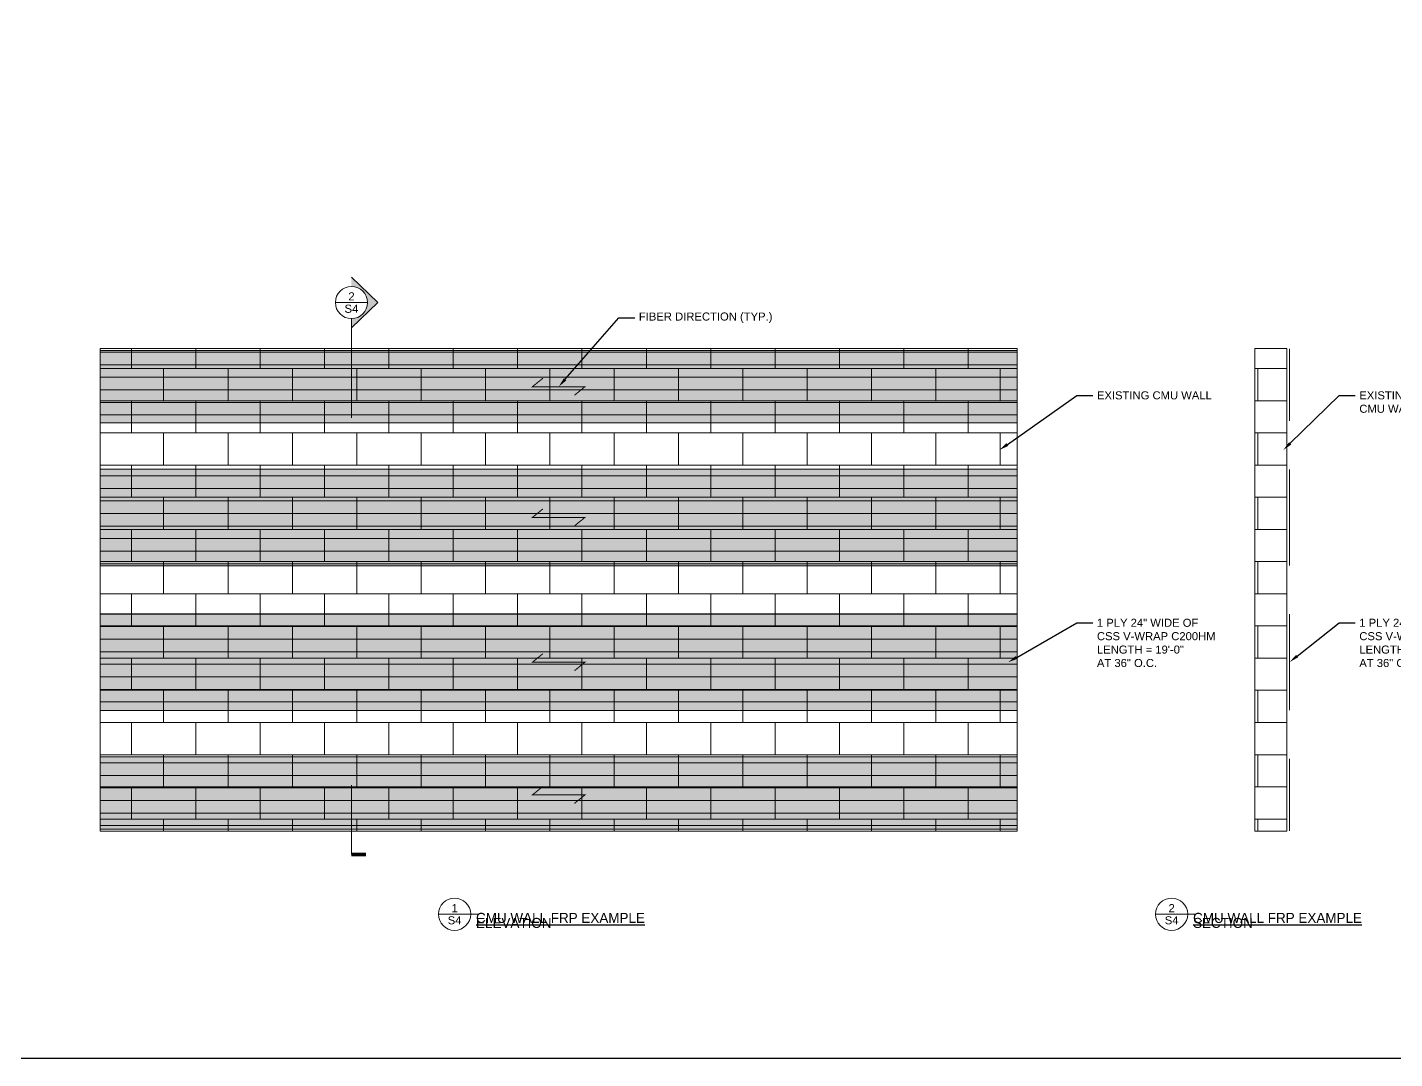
# Model space of a CAD drawing. Header units: inches. Extents: x 1159 to 5415, y 158 to 1829.
# Drawn here: x 1996.4 to 2336.3, y 1124.5 to 1381 of the extents above; entities that cross this region are included whole.
import ezdxf
from ezdxf import colors
from ezdxf.entities.mleader import LeaderData, LeaderLine
from ezdxf.enums import TextEntityAlignment as Align
from ezdxf.math import Vec2, Vec3

# ---------------------------------------------------------------- set-up
doc = ezdxf.new("R2018")
doc.units = ezdxf.units.IN
doc.header["$MEASUREMENT"] = 0
doc.linetypes.add('CENTER2', pattern=[1.125, 0.75, -0.125, 0.125, -0.125])
for name, color, linetype, lineweight in [('STN-ANNO-TEXT', 3, 'Continuous', 20), ('STN-ANNO-TITL-TEXT', 7, 'Continuous', 25), ('STN-EXST-THK', 115, 'Continuous', 9), ('STN-FRP', 5, 'Continuous', 20), ('STN-GRAY-Sc-25', 254, 'Continuous', 20), ('STN-GRAY-Sc-50', 253, 'Continuous', 20), ('STN-GRID-ID', 6, 'Continuous', 20), ('STN-GRID-LINE', 10, 'CENTER2', 13), ('STN-HATCH', 253, 'Continuous', 9)]:
    doc.layers.add(name, color=color, linetype=linetype, lineweight=lineweight)
doc.layers.add('STN-VPORT', color=30, linetype='Continuous', plot=False)
doc.styles.add('32', font='swiss.ttf', dxfattribs={"height": 2})
doc.styles.add('DIMENSIONS', font='swiss.ttf')
doc.styles.get("Standard").update_dxf_attribs({"font": 'swiss.ttf'})
pattern_1 = [(180, (1607.7257, 1303.8516), (-2e-16, -3.125), [])]

# ---------------------------------------------------------------- blocks, each defined once
blk = doc.blocks.new('*U48')
at = {"layer": 'STN-GRID-ID'}
for p, q in [((-0.375, 0), (0, 0)), ((0, 0), (0.1, 0))]:
    blk.add_line(p, q, dxfattribs=at)
blk.add_circle((-0.188, 0), 0.188, dxfattribs=at)
at = {"layer": 'STN-ANNO-TEXT', "style": 'DIMENSIONS'}
for tag, p in [('1', (-0.188, 0.071)), ('S1', (-0.188, -0.071))]:
    blk.add_attdef(tag, text='', height=0.0938, dxfattribs=at).set_placement(p, align=Align.MIDDLE_CENTER)
at = {"layer": 'STN-ANNO-TEXT', "lineweight": 30, "flags": 104}
blk.add_attdef('SCALE', text='', height=0.0938, dxfattribs=at).set_placement((0.062, -0.043), align=Align.TOP_LEFT)
at = {"layer": 'STN-ANNO-TITL-TEXT', "lineweight": 30, "flags": 104}
blk.add_attdef('DETAIL TITLE', text='', height=0.125, dxfattribs=at).set_placement((0.062, 0.016), align=Align.BOTTOM_LEFT)

msp = doc.modelspace()

# ---------------------------------------------------------------- hatches: boundary and pattern name
at = {"layer": 'STN-FRP'}
h = msp.add_hatch(dxfattribs=at)
h.set_pattern_fill('ANSI31', color=256, scale=25, angle=135)
h.set_pattern_definition([(180, (1607.7257, 1303.3516), (-2e-16, -3.125), [])])
h.paths.add_polyline_path([(2242.491, 1282.62), (2242.491, 1300.62), (2014.491, 1300.62), (2014.491, 1282.62)])
h = msp.add_hatch(dxfattribs=at)
h.set_pattern_fill('ANSI31', color=256, scale=25, angle=135)
h.set_pattern_definition(pattern_1)
h.paths.add_polyline_path([(2014.491, 1271.12), (2014.491, 1247.12), (2242.491, 1247.12), (2242.491, 1271.12)])
h = msp.add_hatch(dxfattribs=at)
h.set_pattern_fill('ANSI31', color=256, scale=25, angle=135)
h.set_pattern_definition(pattern_1)
h.paths.add_polyline_path([(2014.491, 1235.12), (2014.491, 1211.12), (2242.491, 1211.12), (2242.491, 1235.12)])
h = msp.add_hatch(dxfattribs=at)
h.set_pattern_fill('ANSI31', color=256, scale=25, angle=135)
h.set_pattern_definition([(180, (1607.7257, 1304.3516), (-2e-16, -3.125), [])])
h.paths.add_polyline_path([(2014.491, 1199.62), (2014.491, 1181.62), (2242.491, 1181.62), (2242.491, 1199.62)])
at = {"layer": 'STN-GRAY-Sc-25'}
h = msp.add_hatch(color=256, dxfattribs=at)
h.dxf.hatch_style = 1
h.paths.add_polyline_path([(2014.491, 1300.62), (2014.491, 1282.62), (2242.491, 1282.62), (2242.491, 1300.62)])
h = msp.add_hatch(color=256, dxfattribs=at)
h.dxf.hatch_style = 1
h.paths.add_polyline_path([(2242.491, 1247.12), (2242.491, 1271.12), (2014.491, 1271.12), (2014.491, 1247.12)])
h = msp.add_hatch(color=256, dxfattribs=at)
h.dxf.hatch_style = 1
h.paths.add_polyline_path([(2014.491, 1235.12), (2014.491, 1211.12), (2242.491, 1211.12), (2242.491, 1235.12)])
h = msp.add_hatch(color=256, dxfattribs=at)
h.dxf.hatch_style = 1
h.paths.add_polyline_path([(2014.491, 1199.62), (2014.491, 1181.62), (2242.491, 1181.62), (2242.491, 1199.62)])
at = {"layer": 'STN-GRAY-Sc-50'}
h = msp.add_hatch(dxfattribs=at)
h.set_pattern_fill('AR-B816', color=256)
h.set_pattern_definition([(0, (2206.279, 1240.123), (0, 8), []), (90, (2206.279, 1240.123), (-8, 8), [8, -8])])
h.paths.add_polyline_path([(2014.491, 1301.12), (2014.491, 1181.12), (2242.491, 1181.12), (2242.491, 1301.12)])
h.paths.add_polyline_path([(2301.553, 1181.12), (2309.553, 1181.12), (2309.553, 1301.12), (2301.553, 1301.12)])
at = {"layer": 'STN-HATCH', "ltscale": 100}
msp.add_hatch(color=256, dxfattribs=at).paths.add_polyline_path([(2076.98, 1318.86), (2083.556, 1312.553), (2076.98, 1306.246), (2076.98, 1308.553, 0.4142136), (2080.98, 1312.553, 0.4142136), (2076.98, 1316.553)])

# ---------------------------------------------------------------- linework, layer by layer
at = {"layer": 'STN-ANNO-TEXT', "const_width": 0.25}
for points in [[(2124.573, 1293.744), (2121.967, 1291.62), (2128.491, 1291.62), (2135.015, 1291.62), (2132.409, 1289.496)], [(2124.573, 1261.244), (2121.967, 1259.12), (2128.491, 1259.12), (2135.015, 1259.12), (2132.409, 1256.996)], [(2124.573, 1225.244), (2121.967, 1223.12), (2128.491, 1223.12), (2135.015, 1223.12), (2132.409, 1220.996)], [(2124.573, 1192.244), (2121.967, 1190.12), (2128.491, 1190.12), (2135.015, 1190.12), (2132.409, 1187.996)]]:
    msp.add_lwpolyline(points, dxfattribs=at)
at = {"layer": 'STN-EXST-THK'}
for points in [[(2014.491, 1301.12), (2242.491, 1301.12), (2242.491, 1181.12), (2014.491, 1181.12)], [(2301.553, 1301.12), (2309.553, 1301.12), (2309.553, 1181.12), (2301.553, 1181.12)]]:
    msp.add_lwpolyline(points, close=True, dxfattribs=at)
at = {"layer": 'STN-FRP'}
for points in [[(2014.491, 1282.62), (2242.491, 1282.62), (2242.491, 1300.62), (2014.491, 1300.62)], [(2014.491, 1247.12), (2242.491, 1247.12), (2242.491, 1271.12), (2014.491, 1271.12)], [(2014.491, 1211.12), (2242.491, 1211.12), (2242.491, 1235.12), (2014.491, 1235.12)], [(2014.491, 1181.62), (2242.491, 1181.62), (2242.491, 1199.62), (2014.491, 1199.62)]]:
    msp.add_lwpolyline(points, close=True, dxfattribs=at)
at = {"layer": 'STN-FRP', "const_width": 0.25}
for points in [[(2310.159, 1283.12), (2310.159, 1301.12)], [(2310.159, 1247.12), (2310.159, 1271.12)], [(2310.159, 1211.12), (2310.159, 1235.12)], [(2310.159, 1199.12), (2310.159, 1181.12)]]:
    msp.add_lwpolyline(points, dxfattribs=at)
at = {"layer": 'STN-GRID-ID', "ltscale": 100}
for p, q in [((2083.556, 1312.553), (2076.98, 1318.86)), ((2080.98, 1312.553), (2072.98, 1312.553)), ((2076.98, 1306.246), (2083.556, 1312.553)), ((2076.98, 1308.553), (2076.98, 1283.858)), ((2076.98, 1192.52), (2076.98, 1175.338))]:
    msp.add_line(p, q, dxfattribs=at)
msp.add_circle((2076.98, 1312.553), 4, dxfattribs=at)
at = {"layer": 'STN-HATCH', "const_width": 0.909}
msp.add_lwpolyline([(2080.615, 1175.338), (2076.98, 1175.338)], dxfattribs=at)
at = {"layer": 'STN-VPORT'}
msp.add_lwpolyline([(1976.26, 1386.218), (2359.763, 1386.218), (2359.763, 1124.54), (1976.26, 1124.54)], close=True, dxfattribs=at)

# ---------------------------------------------------------------- block references
at = {"layer": 'STN-GRID-LINE'}
ref = msp.add_blockref('*U48', (2106.615, 1160.452), dxfattribs=dict(at, xscale=21.33333333333333, yscale=21.33333333333333, zscale=21.33333333333333))
lines = msp.add_mtext('{\\LCMU WALL FRP EXAMPLE}', dxfattribs={"layer": 'STN-ANNO-TITL-TEXT', "insert": (2107.949, 1160.793), "char_height": 2.5, "attachment_point": 1})
ref.add_attrib('DETAIL TITLE', '', (2107.949, 1160.793), dxfattribs={"flags": 104}).embed_mtext(lines)
ref.add_attrib('1', '1', dxfattribs={"layer": 'STN-ANNO-TEXT', "height": 2, "style": 'DIMENSIONS'}).set_placement((2102.615, 1161.959), align=Align.MIDDLE_CENTER)
ref.add_attrib('S1', 'S4', dxfattribs={"layer": 'STN-ANNO-TEXT', "height": 2, "style": 'DIMENSIONS'}).set_placement((2102.615, 1158.945), align=Align.MIDDLE_CENTER)
lines = msp.add_mtext('ELEVATION', dxfattribs={"layer": 'STN-ANNO-TEXT', "insert": (2107.949, 1159.541), "char_height": 2.5, "attachment_point": 1})
ref.add_attrib('SCALE', '', (2107.949, 1159.541), dxfattribs={"flags": 104}).embed_mtext(lines)
ref = msp.add_blockref('*U48', (2284.881, 1160.452), dxfattribs=dict(at, xscale=21.33333333333333, yscale=21.33333333333333, zscale=21.33333333333333))
lines = msp.add_mtext('{\\LCMU WALL FRP EXAMPLE}', dxfattribs={"layer": 'STN-ANNO-TITL-TEXT', "insert": (2286.215, 1160.793), "char_height": 2.5, "attachment_point": 1})
ref.add_attrib('DETAIL TITLE', '', (2286.215, 1160.793), dxfattribs={"flags": 104}).embed_mtext(lines)
ref.add_attrib('1', '2', dxfattribs={"layer": 'STN-ANNO-TEXT', "height": 2, "style": 'DIMENSIONS'}).set_placement((2280.881, 1161.959), align=Align.MIDDLE_CENTER)
ref.add_attrib('S1', 'S4', dxfattribs={"layer": 'STN-ANNO-TEXT', "height": 2, "style": 'DIMENSIONS'}).set_placement((2280.881, 1158.945), align=Align.MIDDLE_CENTER)
lines = msp.add_mtext('SECTION', dxfattribs={"layer": 'STN-ANNO-TEXT', "insert": (2286.215, 1159.541), "char_height": 2.5, "attachment_point": 1})
ref.add_attrib('SCALE', '', (2286.215, 1159.541), dxfattribs={"flags": 104}).embed_mtext(lines)

# ---------------------------------------------------------------- texts
at = {"layer": 'STN-ANNO-TEXT', "style": 'DIMENSIONS'}
for tag, text, height, p in [('2', '1', 2.035, (2076.98, 1314.086)), ('S4', 'S1', 2.0351, (2076.98, 1311.02))]:
    msp.add_attdef(tag, text=text, height=height, dxfattribs=at).set_placement(p, align=Align.MIDDLE_CENTER)

# ---------------------------------------------------------------- leaders
at = {"layer": 'STN-ANNO-TEXT'}
ml = msp.add_multileader_mtext('Standard', dxfattribs=at)
ml.set_content('FIBER DIRECTION{\\A1; (TYP.)}', color=256, style='32')
ml.set_leader_properties()
ml.build(insert=Vec2(0, 0))
ml.multileader.update_dxf_attribs({"dogleg_length": 4, "arrow_head_size": 2.438})
ctx = ml.context
ctx.base_point, ctx.char_height, ctx.arrow_head_size, ctx.landing_gap_size, ctx.plane_origin = Vec3(2147.428, 1308.788), 2, 2.438, 1, Vec3(2146.54, 1311.806)
notes = []
notes.append((ctx, [(0, (1, 1, 0), (2143.428, 1308.788), (1, 0), 4, [(0, [(2128.491, 1291.62)], 0, [])])]))
ctx.mtext.insert, ctx.mtext.width, ctx.mtext.flow_direction = Vec3(2148.428, 1310.076), 50.06162, 5
ml = msp.add_multileader_mtext('Standard', dxfattribs=at)
ml.set_content('EXISTING CMU WALL', color=256, style='32')
ml.set_leader_properties()
ml.build(insert=Vec2(0, 0))
ml.multileader.update_dxf_attribs({"dogleg_length": 4, "arrow_head_size": 2.438})
ctx = ml.context
ctx.base_point, ctx.char_height, ctx.arrow_head_size, ctx.landing_gap_size, ctx.plane_origin = Vec3(2261.308, 1289.452), 2, 2.438, 1, Vec3(2238.063, 1275.852)
notes.append((ctx, [(0, (1, 1, 0), (2257.308, 1289.452), (1, 0), 4, [(0, [(2238.063, 1275.852)], 0, [])])]))
ctx.mtext.insert, ctx.mtext.width, ctx.mtext.flow_direction = Vec3(2262.308, 1290.48), 38.6131, 5
ml = msp.add_multileader_mtext('Standard', dxfattribs=at)
ml.set_content('EXISTING\\PCMU WALL', color=256, style='32')
ml.set_leader_properties()
ml.build(insert=Vec2(0, 0))
ml.multileader.update_dxf_attribs({"dogleg_length": 4, "arrow_head_size": 2.438})
ctx = ml.context
ctx.base_point, ctx.char_height, ctx.arrow_head_size, ctx.landing_gap_size, ctx.plane_origin = Vec3(2326.539, 1289.452), 2, 2.438, 1, Vec3(2308.622, 1275.852)
notes.append((ctx, [(0, (1, 1, 0), (2322.539, 1289.452), (1, 0), 4, [(0, [(2308.622, 1275.852)], 0, [])])]))
ctx.mtext.insert, ctx.mtext.flow_direction = Vec3(2327.539, 1290.48), 5
ml = msp.add_multileader_mtext('Standard', dxfattribs=at)
ml.set_content('1 PLY 24" WIDE OF\\PCSS V-WRAP C200HM\\PLENGTH = 19\'-0"\\PAT 36" O.C.', color=256, style='32')
ml.set_leader_properties()
ml.build(insert=Vec2(0, 0))
ml.multileader.update_dxf_attribs({"dogleg_length": 4, "arrow_head_size": 2.438})
ctx = ml.context
ctx.base_point, ctx.char_height, ctx.arrow_head_size, ctx.landing_gap_size, ctx.plane_origin = Vec3(2261.308, 1232.9), 2, 2.438, 1, Vec3(2240.244, 1223.12)
notes.append((ctx, [(0, (1, 1, 0), (2257.308, 1232.9), (1, 0), 4, [(0, [(2240.244, 1223.12)], 0, [])])]))
ctx.mtext.insert, ctx.mtext.width, ctx.mtext.flow_direction = Vec3(2262.308, 1233.928), 32.46483, 5
ml = msp.add_multileader_mtext('Standard', dxfattribs=at)
ml.set_content('1 PLY 24" WIDE OF\\PCSS V-WRAP C200HM\\PLENGTH = 19\'-0"\\PAT 36" O.C.', color=256, style='32')
ml.set_leader_properties()
ml.build(insert=Vec2(0, 0))
ml.multileader.update_dxf_attribs({"dogleg_length": 4, "arrow_head_size": 2.438})
ctx = ml.context
ctx.base_point, ctx.char_height, ctx.arrow_head_size, ctx.landing_gap_size, ctx.plane_origin = Vec3(2326.539, 1232.9), 2, 2.438, 1, Vec3(2310.803, 1223.12)
notes.append((ctx, [(0, (1, 1, 0), (2322.539, 1232.9), (1, 0), 4, [(0, [(2310.159, 1223.12)], 0, [])])]))
ctx.mtext.insert, ctx.mtext.flow_direction = Vec3(2327.539, 1233.928), 5
for ctx, leaders in notes:
    for number, flags, end, landing, length, lines in leaders:
        leader = LeaderData()
        leader.index, (leader.has_last_leader_line, leader.has_dogleg_vector, leader.attachment_direction) = number, flags
        leader.last_leader_point, leader.dogleg_vector, leader.dogleg_length = Vec3(end), Vec3(landing), length
        for number, points, colour, breaks in lines:
            line = LeaderLine()
            line.index, line.vertices, line.color, line.breaks = number, Vec3.list(points), colors.encode_raw_color(colour), breaks
            leader.lines.append(line)
        ctx.leaders.append(leader)

doc.saveas('drawing.dxf')
